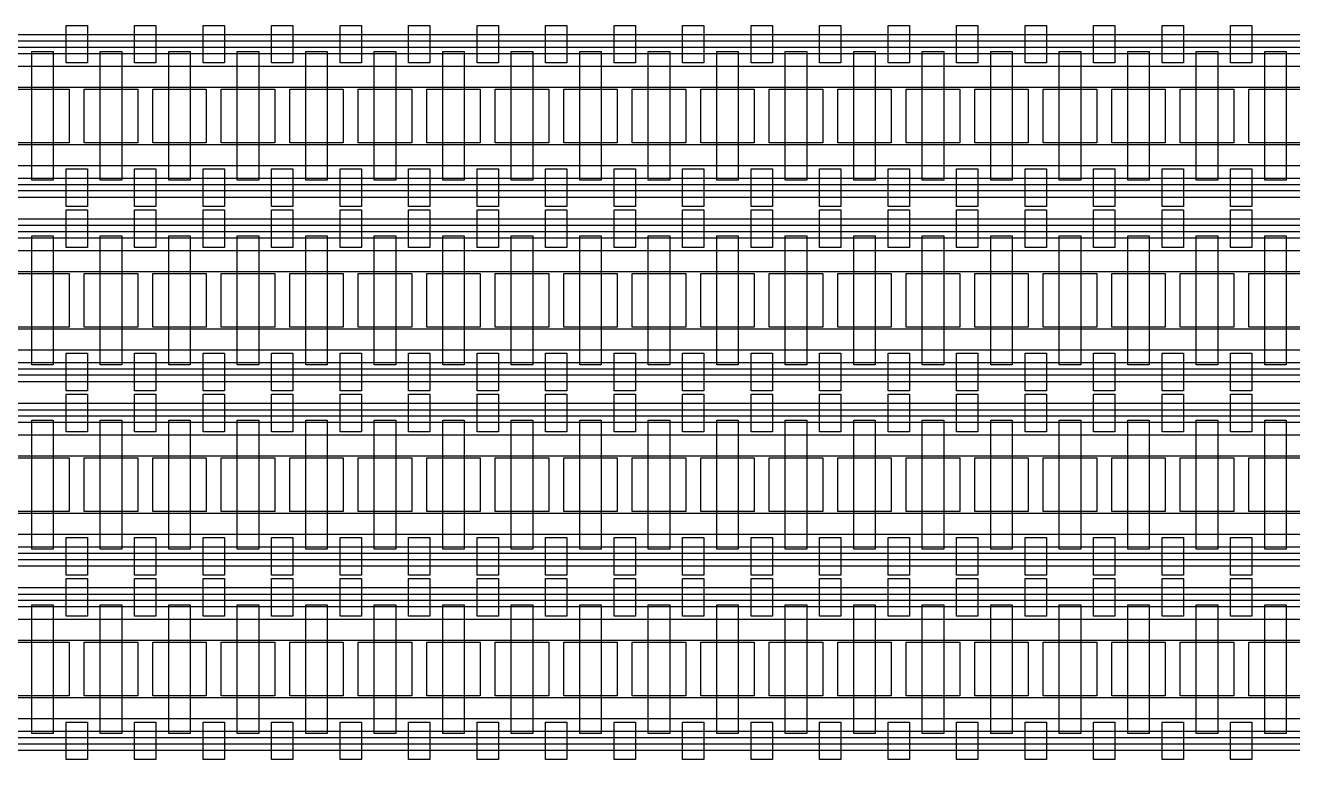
# Model space of a CAD drawing. Extents: x -21765 to 20427, y -6394 to 12870.
# Drawn here: x 2658 to 8578, y 683 to 4111 of the extents above; entities that cross this region are included whole.
import ezdxf

# ---------------------------------------------------------------- set-up
doc = ezdxf.new("R2010")
doc.units = 0
doc.header["$MEASUREMENT"] = 0
doc.layers.add('CONTROL', color=5, linetype='Continuous')
doc.layers.add('FLOW', color=6, linetype='Continuous')

msp = doc.modelspace()

# ---------------------------------------------------------------- linework, layer by layer
at = {"layer": 'CONTROL', "linetype": 'Continuous'}
for points in [[(2847.5, 4110.8), (2947.5, 4110.8), (2947.5, 3935.3), (2847.5, 3935.3), (2847.5, 4110.8)], [(3167.5, 4110.8), (3267.5, 4110.8), (3267.5, 3935.3), (3167.5, 3935.3), (3167.5, 4110.8)], [(3487.5, 4110.8), (3587.5, 4110.8), (3587.5, 3935.3), (3487.5, 3935.3), (3487.5, 4110.8)], [(3807.5, 4110.8), (3907.5, 4110.8), (3907.5, 3935.3), (3807.5, 3935.3), (3807.5, 4110.8)], [(4127.5, 4110.8), (4227.5, 4110.8), (4227.5, 3935.3), (4127.5, 3935.3), (4127.5, 4110.8)], [(4447.5, 4110.8), (4547.5, 4110.8), (4547.5, 3935.3), (4447.5, 3935.3), (4447.5, 4110.8)], [(4767.5, 4110.8), (4867.5, 4110.8), (4867.5, 3935.3), (4767.5, 3935.3), (4767.5, 4110.8)], [(5087.5, 4110.8), (5187.5, 4110.8), (5187.5, 3935.3), (5087.5, 3935.3), (5087.5, 4110.8)], [(5407.5, 4110.8), (5507.5, 4110.8), (5507.5, 3935.3), (5407.5, 3935.3), (5407.5, 4110.8)], [(5727.5, 4110.8), (5827.5, 4110.8), (5827.5, 3935.3), (5727.5, 3935.3), (5727.5, 4110.8)], [(6047.5, 4110.8), (6147.5, 4110.8), (6147.5, 3935.3), (6047.5, 3935.3), (6047.5, 4110.8)], [(6367.5, 4110.8), (6467.5, 4110.8), (6467.5, 3935.3), (6367.5, 3935.3), (6367.5, 4110.8)], [(6687.5, 4110.8), (6787.5, 4110.8), (6787.5, 3935.3), (6687.5, 3935.3), (6687.5, 4110.8)], [(7007.5, 4110.8), (7107.5, 4110.8), (7107.5, 3935.3), (7007.5, 3935.3), (7007.5, 4110.8)], [(7327.5, 4110.8), (7427.5, 4110.8), (7427.5, 3935.3), (7327.5, 3935.3), (7327.5, 4110.8)], [(7647.5, 4110.8), (7747.5, 4110.8), (7747.5, 3935.3), (7647.5, 3935.3), (7647.5, 4110.8)], [(7967.5, 4110.8), (8067.5, 4110.8), (8067.5, 3935.3), (7967.5, 3935.3), (7967.5, 4110.8)], [(8287.5, 4110.8), (8387.5, 4110.8), (8387.5, 3935.3), (8287.5, 3935.3), (8287.5, 4110.8)], [(-1375.2, 4038), (14147.5, 4038), (14147.5, 4008), (-1375.2, 4008), (-1375.2, 4038)], [(14228.4, 3820.5), (-1212.5, 3820.5), (-1212.5, 3920.5), (14228.4, 3920.5), (14228.4, 3820.5)], [(14228.4, 3455.4), (-1212.5, 3455.4), (-1212.5, 3555.4), (14228.4, 3555.4), (14228.4, 3455.4)], [(2847.5, 3440.6), (2947.5, 3440.6), (2947.5, 3265.1), (2847.5, 3265.1), (2847.5, 3440.6)], [(3167.5, 3440.6), (3267.5, 3440.6), (3267.5, 3265.1), (3167.5, 3265.1), (3167.5, 3440.6)], [(3487.5, 3440.6), (3587.5, 3440.6), (3587.5, 3265.1), (3487.5, 3265.1), (3487.5, 3440.6)], [(3807.5, 3440.6), (3907.5, 3440.6), (3907.5, 3265.1), (3807.5, 3265.1), (3807.5, 3440.6)], [(4127.5, 3440.6), (4227.5, 3440.6), (4227.5, 3265.1), (4127.5, 3265.1), (4127.5, 3440.6)], [(4447.5, 3440.6), (4547.5, 3440.6), (4547.5, 3265.1), (4447.5, 3265.1), (4447.5, 3440.6)], [(4767.5, 3440.6), (4867.5, 3440.6), (4867.5, 3265.1), (4767.5, 3265.1), (4767.5, 3440.6)], [(5087.5, 3440.6), (5187.5, 3440.6), (5187.5, 3265.1), (5087.5, 3265.1), (5087.5, 3440.6)], [(5407.5, 3440.6), (5507.5, 3440.6), (5507.5, 3265.1), (5407.5, 3265.1), (5407.5, 3440.6)], [(5727.5, 3440.6), (5827.5, 3440.6), (5827.5, 3265.1), (5727.5, 3265.1), (5727.5, 3440.6)], [(6047.5, 3440.6), (6147.5, 3440.6), (6147.5, 3265.1), (6047.5, 3265.1), (6047.5, 3440.6)], [(6367.5, 3440.6), (6467.5, 3440.6), (6467.5, 3265.1), (6367.5, 3265.1), (6367.5, 3440.6)], [(6687.5, 3440.6), (6787.5, 3440.6), (6787.5, 3265.1), (6687.5, 3265.1), (6687.5, 3440.6)], [(7007.5, 3440.6), (7107.5, 3440.6), (7107.5, 3265.1), (7007.5, 3265.1), (7007.5, 3440.6)], [(7327.5, 3440.6), (7427.5, 3440.6), (7427.5, 3265.1), (7327.5, 3265.1), (7327.5, 3440.6)], [(7647.5, 3440.6), (7747.5, 3440.6), (7747.5, 3265.1), (7647.5, 3265.1), (7647.5, 3440.6)], [(7967.5, 3440.6), (8067.5, 3440.6), (8067.5, 3265.1), (7967.5, 3265.1), (7967.5, 3440.6)], [(8287.5, 3440.6), (8387.5, 3440.6), (8387.5, 3265.1), (8287.5, 3265.1), (8287.5, 3440.6)], [(-1375.2, 3367.9), (14147.5, 3367.9), (14147.5, 3337.9), (-1375.2, 3337.9), (-1375.2, 3367.9)], [(2847.5, 3250.1), (2947.5, 3250.1), (2947.5, 3074.6), (2847.5, 3074.6), (2847.5, 3250.1)], [(3167.5, 3250.1), (3267.5, 3250.1), (3267.5, 3074.6), (3167.5, 3074.6), (3167.5, 3250.1)], [(3487.5, 3250.1), (3587.5, 3250.1), (3587.5, 3074.6), (3487.5, 3074.6), (3487.5, 3250.1)], [(3807.5, 3250.1), (3907.5, 3250.1), (3907.5, 3074.6), (3807.5, 3074.6), (3807.5, 3250.1)], [(4127.5, 3250.1), (4227.5, 3250.1), (4227.5, 3074.6), (4127.5, 3074.6), (4127.5, 3250.1)], [(4447.5, 3250.1), (4547.5, 3250.1), (4547.5, 3074.6), (4447.5, 3074.6), (4447.5, 3250.1)], [(4767.5, 3250.1), (4867.5, 3250.1), (4867.5, 3074.6), (4767.5, 3074.6), (4767.5, 3250.1)], [(5087.5, 3250.1), (5187.5, 3250.1), (5187.5, 3074.6), (5087.5, 3074.6), (5087.5, 3250.1)], [(5407.5, 3250.1), (5507.5, 3250.1), (5507.5, 3074.6), (5407.5, 3074.6), (5407.5, 3250.1)], [(5727.5, 3250.1), (5827.5, 3250.1), (5827.5, 3074.6), (5727.5, 3074.6), (5727.5, 3250.1)], [(6047.5, 3250.1), (6147.5, 3250.1), (6147.5, 3074.6), (6047.5, 3074.6), (6047.5, 3250.1)], [(6367.5, 3250.1), (6467.5, 3250.1), (6467.5, 3074.6), (6367.5, 3074.6), (6367.5, 3250.1)], [(6687.5, 3250.1), (6787.5, 3250.1), (6787.5, 3074.6), (6687.5, 3074.6), (6687.5, 3250.1)], [(7007.5, 3250.1), (7107.5, 3250.1), (7107.5, 3074.6), (7007.5, 3074.6), (7007.5, 3250.1)], [(7327.5, 3250.1), (7427.5, 3250.1), (7427.5, 3074.6), (7327.5, 3074.6), (7327.5, 3250.1)], [(7647.5, 3250.1), (7747.5, 3250.1), (7747.5, 3074.6), (7647.5, 3074.6), (7647.5, 3250.1)], [(7967.5, 3250.1), (8067.5, 3250.1), (8067.5, 3074.6), (7967.5, 3074.6), (7967.5, 3250.1)], [(8287.5, 3250.1), (8387.5, 3250.1), (8387.5, 3074.6), (8287.5, 3074.6), (8287.5, 3250.1)], [(-1375.2, 3177.4), (14147.5, 3177.4), (14147.5, 3147.4), (-1375.2, 3147.4), (-1375.2, 3177.4)], [(14228.4, 2959.9), (-1212.5, 2959.9), (-1212.5, 3059.9), (14228.4, 3059.9), (14228.4, 2959.9)], [(14228.4, 2594.8), (-1212.5, 2594.8), (-1212.5, 2694.8), (14228.4, 2694.8), (14228.4, 2594.8)], [(2847.5, 2580), (2947.5, 2580), (2947.5, 2404.5), (2847.5, 2404.5), (2847.5, 2580)], [(3167.5, 2580), (3267.5, 2580), (3267.5, 2404.5), (3167.5, 2404.5), (3167.5, 2580)], [(3487.5, 2580), (3587.5, 2580), (3587.5, 2404.5), (3487.5, 2404.5), (3487.5, 2580)], [(3807.5, 2580), (3907.5, 2580), (3907.5, 2404.5), (3807.5, 2404.5), (3807.5, 2580)], [(4127.5, 2580), (4227.5, 2580), (4227.5, 2404.5), (4127.5, 2404.5), (4127.5, 2580)], [(4447.5, 2580), (4547.5, 2580), (4547.5, 2404.5), (4447.5, 2404.5), (4447.5, 2580)], [(4767.5, 2580), (4867.5, 2580), (4867.5, 2404.5), (4767.5, 2404.5), (4767.5, 2580)], [(5087.5, 2580), (5187.5, 2580), (5187.5, 2404.5), (5087.5, 2404.5), (5087.5, 2580)], [(5407.5, 2580), (5507.5, 2580), (5507.5, 2404.5), (5407.5, 2404.5), (5407.5, 2580)], [(5727.5, 2580), (5827.5, 2580), (5827.5, 2404.5), (5727.5, 2404.5), (5727.5, 2580)], [(6047.5, 2580), (6147.5, 2580), (6147.5, 2404.5), (6047.5, 2404.5), (6047.5, 2580)], [(6367.5, 2580), (6467.5, 2580), (6467.5, 2404.5), (6367.5, 2404.5), (6367.5, 2580)], [(6687.5, 2580), (6787.5, 2580), (6787.5, 2404.5), (6687.5, 2404.5), (6687.5, 2580)], [(7007.5, 2580), (7107.5, 2580), (7107.5, 2404.5), (7007.5, 2404.5), (7007.5, 2580)], [(7327.5, 2580), (7427.5, 2580), (7427.5, 2404.5), (7327.5, 2404.5), (7327.5, 2580)], [(7647.5, 2580), (7747.5, 2580), (7747.5, 2404.5), (7647.5, 2404.5), (7647.5, 2580)], [(7967.5, 2580), (8067.5, 2580), (8067.5, 2404.5), (7967.5, 2404.5), (7967.5, 2580)], [(8287.5, 2580), (8387.5, 2580), (8387.5, 2404.5), (8287.5, 2404.5), (8287.5, 2580)], [(-1375.2, 2507.2), (14147.5, 2507.2), (14147.5, 2477.2), (-1375.2, 2477.2), (-1375.2, 2507.2)], [(2847.5, 2389.5), (2947.5, 2389.5), (2947.5, 2214), (2847.5, 2214), (2847.5, 2389.5)], [(3167.5, 2389.5), (3267.5, 2389.5), (3267.5, 2214), (3167.5, 2214), (3167.5, 2389.5)], [(3487.5, 2389.5), (3587.5, 2389.5), (3587.5, 2214), (3487.5, 2214), (3487.5, 2389.5)], [(3807.5, 2389.5), (3907.5, 2389.5), (3907.5, 2214), (3807.5, 2214), (3807.5, 2389.5)], [(4127.5, 2389.5), (4227.5, 2389.5), (4227.5, 2214), (4127.5, 2214), (4127.5, 2389.5)], [(4447.5, 2389.5), (4547.5, 2389.5), (4547.5, 2214), (4447.5, 2214), (4447.5, 2389.5)], [(4767.5, 2389.5), (4867.5, 2389.5), (4867.5, 2214), (4767.5, 2214), (4767.5, 2389.5)], [(5087.5, 2389.5), (5187.5, 2389.5), (5187.5, 2214), (5087.5, 2214), (5087.5, 2389.5)], [(5407.5, 2389.5), (5507.5, 2389.5), (5507.5, 2214), (5407.5, 2214), (5407.5, 2389.5)], [(5727.5, 2389.5), (5827.5, 2389.5), (5827.5, 2214), (5727.5, 2214), (5727.5, 2389.5)], [(6047.5, 2389.5), (6147.5, 2389.5), (6147.5, 2214), (6047.5, 2214), (6047.5, 2389.5)], [(6367.5, 2389.5), (6467.5, 2389.5), (6467.5, 2214), (6367.5, 2214), (6367.5, 2389.5)], [(6687.5, 2389.5), (6787.5, 2389.5), (6787.5, 2214), (6687.5, 2214), (6687.5, 2389.5)], [(7007.5, 2389.5), (7107.5, 2389.5), (7107.5, 2214), (7007.5, 2214), (7007.5, 2389.5)], [(7327.5, 2389.5), (7427.5, 2389.5), (7427.5, 2214), (7327.5, 2214), (7327.5, 2389.5)], [(7647.5, 2389.5), (7747.5, 2389.5), (7747.5, 2214), (7647.5, 2214), (7647.5, 2389.5)], [(7967.5, 2389.5), (8067.5, 2389.5), (8067.5, 2214), (7967.5, 2214), (7967.5, 2389.5)], [(8287.5, 2389.5), (8387.5, 2389.5), (8387.5, 2214), (8287.5, 2214), (8287.5, 2389.5)], [(-1375.2, 2316.8), (14147.5, 2316.8), (14147.5, 2286.8), (-1375.2, 2286.8), (-1375.2, 2316.8)], [(14228.4, 2099.2), (-1212.5, 2099.2), (-1212.5, 2199.2), (14228.4, 2199.2), (14228.4, 2099.2)], [(14228.4, 1734.1), (-1212.5, 1734.1), (-1212.5, 1834.1), (14228.4, 1834.1), (14228.4, 1734.1)], [(2847.5, 1719.4), (2947.5, 1719.4), (2947.5, 1543.9), (2847.5, 1543.9), (2847.5, 1719.4)], [(3167.5, 1719.4), (3267.5, 1719.4), (3267.5, 1543.9), (3167.5, 1543.9), (3167.5, 1719.4)], [(3487.5, 1719.4), (3587.5, 1719.4), (3587.5, 1543.9), (3487.5, 1543.9), (3487.5, 1719.4)], [(3807.5, 1719.4), (3907.5, 1719.4), (3907.5, 1543.9), (3807.5, 1543.9), (3807.5, 1719.4)], [(4127.5, 1719.4), (4227.5, 1719.4), (4227.5, 1543.9), (4127.5, 1543.9), (4127.5, 1719.4)], [(4447.5, 1719.4), (4547.5, 1719.4), (4547.5, 1543.9), (4447.5, 1543.9), (4447.5, 1719.4)], [(4767.5, 1719.4), (4867.5, 1719.4), (4867.5, 1543.9), (4767.5, 1543.9), (4767.5, 1719.4)], [(5087.5, 1719.4), (5187.5, 1719.4), (5187.5, 1543.9), (5087.5, 1543.9), (5087.5, 1719.4)], [(5407.5, 1719.4), (5507.5, 1719.4), (5507.5, 1543.9), (5407.5, 1543.9), (5407.5, 1719.4)], [(5727.5, 1719.4), (5827.5, 1719.4), (5827.5, 1543.9), (5727.5, 1543.9), (5727.5, 1719.4)], [(6047.5, 1719.4), (6147.5, 1719.4), (6147.5, 1543.9), (6047.5, 1543.9), (6047.5, 1719.4)], [(6367.5, 1719.4), (6467.5, 1719.4), (6467.5, 1543.9), (6367.5, 1543.9), (6367.5, 1719.4)], [(6687.5, 1719.4), (6787.5, 1719.4), (6787.5, 1543.9), (6687.5, 1543.9), (6687.5, 1719.4)], [(7007.5, 1719.4), (7107.5, 1719.4), (7107.5, 1543.9), (7007.5, 1543.9), (7007.5, 1719.4)], [(7327.5, 1719.4), (7427.5, 1719.4), (7427.5, 1543.9), (7327.5, 1543.9), (7327.5, 1719.4)], [(7647.5, 1719.4), (7747.5, 1719.4), (7747.5, 1543.9), (7647.5, 1543.9), (7647.5, 1719.4)], [(7967.5, 1719.4), (8067.5, 1719.4), (8067.5, 1543.9), (7967.5, 1543.9), (7967.5, 1719.4)], [(8287.5, 1719.4), (8387.5, 1719.4), (8387.5, 1543.9), (8287.5, 1543.9), (8287.5, 1719.4)], [(-1375.2, 1646.6), (14147.5, 1646.6), (14147.5, 1616.6), (-1375.2, 1616.6), (-1375.2, 1646.6)], [(2847.5, 1528.9), (2947.5, 1528.9), (2947.5, 1353.4), (2847.5, 1353.4), (2847.5, 1528.9)], [(3167.5, 1528.9), (3267.5, 1528.9), (3267.5, 1353.4), (3167.5, 1353.4), (3167.5, 1528.9)], [(3487.5, 1528.9), (3587.5, 1528.9), (3587.5, 1353.4), (3487.5, 1353.4), (3487.5, 1528.9)], [(3807.5, 1528.9), (3907.5, 1528.9), (3907.5, 1353.4), (3807.5, 1353.4), (3807.5, 1528.9)], [(4127.5, 1528.9), (4227.5, 1528.9), (4227.5, 1353.4), (4127.5, 1353.4), (4127.5, 1528.9)], [(4447.5, 1528.9), (4547.5, 1528.9), (4547.5, 1353.4), (4447.5, 1353.4), (4447.5, 1528.9)], [(4767.5, 1528.9), (4867.5, 1528.9), (4867.5, 1353.4), (4767.5, 1353.4), (4767.5, 1528.9)], [(5087.5, 1528.9), (5187.5, 1528.9), (5187.5, 1353.4), (5087.5, 1353.4), (5087.5, 1528.9)], [(5407.5, 1528.9), (5507.5, 1528.9), (5507.5, 1353.4), (5407.5, 1353.4), (5407.5, 1528.9)], [(5727.5, 1528.9), (5827.5, 1528.9), (5827.5, 1353.4), (5727.5, 1353.4), (5727.5, 1528.9)], [(6047.5, 1528.9), (6147.5, 1528.9), (6147.5, 1353.4), (6047.5, 1353.4), (6047.5, 1528.9)], [(6367.5, 1528.9), (6467.5, 1528.9), (6467.5, 1353.4), (6367.5, 1353.4), (6367.5, 1528.9)], [(6687.5, 1528.9), (6787.5, 1528.9), (6787.5, 1353.4), (6687.5, 1353.4), (6687.5, 1528.9)], [(7007.5, 1528.9), (7107.5, 1528.9), (7107.5, 1353.4), (7007.5, 1353.4), (7007.5, 1528.9)], [(7327.5, 1528.9), (7427.5, 1528.9), (7427.5, 1353.4), (7327.5, 1353.4), (7327.5, 1528.9)], [(7647.5, 1528.9), (7747.5, 1528.9), (7747.5, 1353.4), (7647.5, 1353.4), (7647.5, 1528.9)], [(7967.5, 1528.9), (8067.5, 1528.9), (8067.5, 1353.4), (7967.5, 1353.4), (7967.5, 1528.9)], [(8287.5, 1528.9), (8387.5, 1528.9), (8387.5, 1353.4), (8287.5, 1353.4), (8287.5, 1528.9)], [(-1375.2, 1456.1), (14147.5, 1456.1), (14147.5, 1426.1), (-1375.2, 1426.1), (-1375.2, 1456.1)], [(14228.4, 1238.6), (-1212.5, 1238.6), (-1212.5, 1338.6), (14228.4, 1338.6), (14228.4, 1238.6)], [(14228.4, 873.5), (-1212.5, 873.5), (-1212.5, 973.5), (14228.4, 973.5), (14228.4, 873.5)], [(2847.5, 858.7), (2947.5, 858.7), (2947.5, 683.2), (2847.5, 683.2), (2847.5, 858.7)], [(3167.5, 858.7), (3267.5, 858.7), (3267.5, 683.2), (3167.5, 683.2), (3167.5, 858.7)], [(3487.5, 858.7), (3587.5, 858.7), (3587.5, 683.2), (3487.5, 683.2), (3487.5, 858.7)], [(3807.5, 858.7), (3907.5, 858.7), (3907.5, 683.2), (3807.5, 683.2), (3807.5, 858.7)], [(4127.5, 858.7), (4227.5, 858.7), (4227.5, 683.2), (4127.5, 683.2), (4127.5, 858.7)], [(4447.5, 858.7), (4547.5, 858.7), (4547.5, 683.2), (4447.5, 683.2), (4447.5, 858.7)], [(4767.5, 858.7), (4867.5, 858.7), (4867.5, 683.2), (4767.5, 683.2), (4767.5, 858.7)], [(5087.5, 858.7), (5187.5, 858.7), (5187.5, 683.2), (5087.5, 683.2), (5087.5, 858.7)], [(5407.5, 858.7), (5507.5, 858.7), (5507.5, 683.2), (5407.5, 683.2), (5407.5, 858.7)], [(5727.5, 858.7), (5827.5, 858.7), (5827.5, 683.2), (5727.5, 683.2), (5727.5, 858.7)], [(6047.5, 858.7), (6147.5, 858.7), (6147.5, 683.2), (6047.5, 683.2), (6047.5, 858.7)], [(6367.5, 858.7), (6467.5, 858.7), (6467.5, 683.2), (6367.5, 683.2), (6367.5, 858.7)], [(6687.5, 858.7), (6787.5, 858.7), (6787.5, 683.2), (6687.5, 683.2), (6687.5, 858.7)], [(7007.5, 858.7), (7107.5, 858.7), (7107.5, 683.2), (7007.5, 683.2), (7007.5, 858.7)], [(7327.5, 858.7), (7427.5, 858.7), (7427.5, 683.2), (7327.5, 683.2), (7327.5, 858.7)], [(7647.5, 858.7), (7747.5, 858.7), (7747.5, 683.2), (7647.5, 683.2), (7647.5, 858.7)], [(7967.5, 858.7), (8067.5, 858.7), (8067.5, 683.2), (7967.5, 683.2), (7967.5, 858.7)], [(8287.5, 858.7), (8387.5, 858.7), (8387.5, 683.2), (8287.5, 683.2), (8287.5, 858.7)], [(-3300.5, 786), (14147.5, 786), (14147.5, 756), (-3300.5, 756), (-3300.5, 786)]]:
    msp.add_lwpolyline(points, close=True, dxfattribs=at)
at = {"layer": 'FLOW', "linetype": 'Continuous'}
for points in [[(-1663.4, 4068), (14508.3, 4068), (14508.3, 3978), (-1663.4, 3978), (-1663.4, 4068)], [(2687.5, 3988.5), (2787.5, 3988.5), (2787.5, 3387.4), (2687.5, 3387.4), (2687.5, 3988.5)], [(3007.5, 3988.5), (3107.5, 3988.5), (3107.5, 3387.4), (3007.5, 3387.4), (3007.5, 3988.5)], [(3327.5, 3988.5), (3427.5, 3988.5), (3427.5, 3387.4), (3327.5, 3387.4), (3327.5, 3988.5)], [(3647.5, 3988.5), (3747.5, 3988.5), (3747.5, 3387.4), (3647.5, 3387.4), (3647.5, 3988.5)], [(3967.5, 3988.5), (4067.5, 3988.5), (4067.5, 3387.4), (3967.5, 3387.4), (3967.5, 3988.5)], [(4287.5, 3988.5), (4387.5, 3988.5), (4387.5, 3387.4), (4287.5, 3387.4), (4287.5, 3988.5)], [(4607.5, 3988.5), (4707.5, 3988.5), (4707.5, 3387.4), (4607.5, 3387.4), (4607.5, 3988.5)], [(4927.5, 3988.5), (5027.5, 3988.5), (5027.5, 3387.4), (4927.5, 3387.4), (4927.5, 3988.5)], [(5247.5, 3988.5), (5347.5, 3988.5), (5347.5, 3387.4), (5247.5, 3387.4), (5247.5, 3988.5)], [(5567.5, 3988.5), (5667.5, 3988.5), (5667.5, 3387.4), (5567.5, 3387.4), (5567.5, 3988.5)], [(5887.5, 3988.5), (5987.5, 3988.5), (5987.5, 3387.4), (5887.5, 3387.4), (5887.5, 3988.5)], [(6207.5, 3988.5), (6307.5, 3988.5), (6307.5, 3387.4), (6207.5, 3387.4), (6207.5, 3988.5)], [(6527.5, 3988.5), (6627.5, 3988.5), (6627.5, 3387.4), (6527.5, 3387.4), (6527.5, 3988.5)], [(6847.5, 3988.5), (6947.5, 3988.5), (6947.5, 3387.4), (6847.5, 3387.4), (6847.5, 3988.5)], [(7167.5, 3988.5), (7267.5, 3988.5), (7267.5, 3387.4), (7167.5, 3387.4), (7167.5, 3988.5)], [(7487.5, 3988.5), (7587.5, 3988.5), (7587.5, 3387.4), (7487.5, 3387.4), (7487.5, 3988.5)], [(7807.5, 3988.5), (7907.5, 3988.5), (7907.5, 3387.4), (7807.5, 3387.4), (7807.5, 3988.5)], [(8127.5, 3988.5), (8227.5, 3988.5), (8227.5, 3387.4), (8127.5, 3387.4), (8127.5, 3988.5)], [(8447.5, 3988.5), (8547.5, 3988.5), (8547.5, 3387.4), (8447.5, 3387.4), (8447.5, 3988.5)], [(2612.5, 3813), (2862.5, 3813), (2862.5, 3563), (2612.5, 3563), (2612.5, 3813)], [(2932.5, 3813), (3182.5, 3813), (3182.5, 3563), (2932.5, 3563), (2932.5, 3813)], [(3252.5, 3813), (3502.5, 3813), (3502.5, 3563), (3252.5, 3563), (3252.5, 3813)], [(3572.5, 3813), (3822.5, 3813), (3822.5, 3563), (3572.5, 3563), (3572.5, 3813)], [(3892.5, 3813), (4142.5, 3813), (4142.5, 3563), (3892.5, 3563), (3892.5, 3813)], [(4212.5, 3813), (4462.5, 3813), (4462.5, 3563), (4212.5, 3563), (4212.5, 3813)], [(4532.5, 3813), (4782.5, 3813), (4782.5, 3563), (4532.5, 3563), (4532.5, 3813)], [(4852.5, 3813), (5102.5, 3813), (5102.5, 3563), (4852.5, 3563), (4852.5, 3813)], [(5172.5, 3813), (5422.5, 3813), (5422.5, 3563), (5172.5, 3563), (5172.5, 3813)], [(5492.5, 3813), (5742.5, 3813), (5742.5, 3563), (5492.5, 3563), (5492.5, 3813)], [(5812.5, 3813), (6062.5, 3813), (6062.5, 3563), (5812.5, 3563), (5812.5, 3813)], [(6132.5, 3813), (6382.5, 3813), (6382.5, 3563), (6132.5, 3563), (6132.5, 3813)], [(6452.5, 3813), (6702.5, 3813), (6702.5, 3563), (6452.5, 3563), (6452.5, 3813)], [(6772.5, 3813), (7022.5, 3813), (7022.5, 3563), (6772.5, 3563), (6772.5, 3813)], [(7092.5, 3813), (7342.5, 3813), (7342.5, 3563), (7092.5, 3563), (7092.5, 3813)], [(7412.5, 3813), (7662.5, 3813), (7662.5, 3563), (7412.5, 3563), (7412.5, 3813)], [(7732.5, 3813), (7982.5, 3813), (7982.5, 3563), (7732.5, 3563), (7732.5, 3813)], [(8052.5, 3813), (8302.5, 3813), (8302.5, 3563), (8052.5, 3563), (8052.5, 3813)], [(8372.5, 3813), (8622.5, 3813), (8622.5, 3563), (8372.5, 3563), (8372.5, 3813)], [(-1663.4, 3397.9), (14508.3, 3397.9), (14508.3, 3307.9), (-1663.4, 3307.9), (-1663.4, 3397.9)], [(-1663.4, 3207.4), (14508.3, 3207.4), (14508.3, 3117.4), (-1663.4, 3117.4), (-1663.4, 3207.4)], [(2687.5, 3127.8), (2787.5, 3127.8), (2787.5, 2526.8), (2687.5, 2526.8), (2687.5, 3127.8)], [(3007.5, 3127.8), (3107.5, 3127.8), (3107.5, 2526.8), (3007.5, 2526.8), (3007.5, 3127.8)], [(3327.5, 3127.8), (3427.5, 3127.8), (3427.5, 2526.8), (3327.5, 2526.8), (3327.5, 3127.8)], [(3647.5, 3127.8), (3747.5, 3127.8), (3747.5, 2526.8), (3647.5, 2526.8), (3647.5, 3127.8)], [(3967.5, 3127.8), (4067.5, 3127.8), (4067.5, 2526.8), (3967.5, 2526.8), (3967.5, 3127.8)], [(4287.5, 3127.8), (4387.5, 3127.8), (4387.5, 2526.8), (4287.5, 2526.8), (4287.5, 3127.8)], [(4607.5, 3127.8), (4707.5, 3127.8), (4707.5, 2526.8), (4607.5, 2526.8), (4607.5, 3127.8)], [(4927.5, 3127.8), (5027.5, 3127.8), (5027.5, 2526.8), (4927.5, 2526.8), (4927.5, 3127.8)], [(5247.5, 3127.8), (5347.5, 3127.8), (5347.5, 2526.8), (5247.5, 2526.8), (5247.5, 3127.8)], [(5567.5, 3127.8), (5667.5, 3127.8), (5667.5, 2526.8), (5567.5, 2526.8), (5567.5, 3127.8)], [(5887.5, 3127.8), (5987.5, 3127.8), (5987.5, 2526.8), (5887.5, 2526.8), (5887.5, 3127.8)], [(6207.5, 3127.8), (6307.5, 3127.8), (6307.5, 2526.8), (6207.5, 2526.8), (6207.5, 3127.8)], [(6527.5, 3127.8), (6627.5, 3127.8), (6627.5, 2526.8), (6527.5, 2526.8), (6527.5, 3127.8)], [(6847.5, 3127.8), (6947.5, 3127.8), (6947.5, 2526.8), (6847.5, 2526.8), (6847.5, 3127.8)], [(7167.5, 3127.8), (7267.5, 3127.8), (7267.5, 2526.8), (7167.5, 2526.8), (7167.5, 3127.8)], [(7487.5, 3127.8), (7587.5, 3127.8), (7587.5, 2526.8), (7487.5, 2526.8), (7487.5, 3127.8)], [(7807.5, 3127.8), (7907.5, 3127.8), (7907.5, 2526.8), (7807.5, 2526.8), (7807.5, 3127.8)], [(8127.5, 3127.8), (8227.5, 3127.8), (8227.5, 2526.8), (8127.5, 2526.8), (8127.5, 3127.8)], [(8447.5, 3127.8), (8547.5, 3127.8), (8547.5, 2526.8), (8447.5, 2526.8), (8447.5, 3127.8)], [(2612.5, 2952.3), (2862.5, 2952.3), (2862.5, 2702.3), (2612.5, 2702.3), (2612.5, 2952.3)], [(2932.5, 2952.3), (3182.5, 2952.3), (3182.5, 2702.3), (2932.5, 2702.3), (2932.5, 2952.3)], [(3252.5, 2952.3), (3502.5, 2952.3), (3502.5, 2702.3), (3252.5, 2702.3), (3252.5, 2952.3)], [(3572.5, 2952.3), (3822.5, 2952.3), (3822.5, 2702.3), (3572.5, 2702.3), (3572.5, 2952.3)], [(3892.5, 2952.3), (4142.5, 2952.3), (4142.5, 2702.3), (3892.5, 2702.3), (3892.5, 2952.3)], [(4212.5, 2952.3), (4462.5, 2952.3), (4462.5, 2702.3), (4212.5, 2702.3), (4212.5, 2952.3)], [(4532.5, 2952.3), (4782.5, 2952.3), (4782.5, 2702.3), (4532.5, 2702.3), (4532.5, 2952.3)], [(4852.5, 2952.3), (5102.5, 2952.3), (5102.5, 2702.3), (4852.5, 2702.3), (4852.5, 2952.3)], [(5172.5, 2952.3), (5422.5, 2952.3), (5422.5, 2702.3), (5172.5, 2702.3), (5172.5, 2952.3)], [(5492.5, 2952.3), (5742.5, 2952.3), (5742.5, 2702.3), (5492.5, 2702.3), (5492.5, 2952.3)], [(5812.5, 2952.3), (6062.5, 2952.3), (6062.5, 2702.3), (5812.5, 2702.3), (5812.5, 2952.3)], [(6132.5, 2952.3), (6382.5, 2952.3), (6382.5, 2702.3), (6132.5, 2702.3), (6132.5, 2952.3)], [(6452.5, 2952.3), (6702.5, 2952.3), (6702.5, 2702.3), (6452.5, 2702.3), (6452.5, 2952.3)], [(6772.5, 2952.3), (7022.5, 2952.3), (7022.5, 2702.3), (6772.5, 2702.3), (6772.5, 2952.3)], [(7092.5, 2952.3), (7342.5, 2952.3), (7342.5, 2702.3), (7092.5, 2702.3), (7092.5, 2952.3)], [(7412.5, 2952.3), (7662.5, 2952.3), (7662.5, 2702.3), (7412.5, 2702.3), (7412.5, 2952.3)], [(7732.5, 2952.3), (7982.5, 2952.3), (7982.5, 2702.3), (7732.5, 2702.3), (7732.5, 2952.3)], [(8052.5, 2952.3), (8302.5, 2952.3), (8302.5, 2702.3), (8052.5, 2702.3), (8052.5, 2952.3)], [(8372.5, 2952.3), (8622.5, 2952.3), (8622.5, 2702.3), (8372.5, 2702.3), (8372.5, 2952.3)], [(-1663.4, 2537.3), (14508.3, 2537.3), (14508.3, 2447.2), (-1663.4, 2447.2), (-1663.4, 2537.3)], [(-1663.4, 2346.8), (14508.3, 2346.8), (14508.3, 2256.7), (-1663.4, 2256.7), (-1663.4, 2346.8)], [(2687.5, 2267.2), (2787.5, 2267.2), (2787.5, 1666.1), (2687.5, 1666.1), (2687.5, 2267.2)], [(3007.5, 2267.2), (3107.5, 2267.2), (3107.5, 1666.1), (3007.5, 1666.1), (3007.5, 2267.2)], [(3327.5, 2267.2), (3427.5, 2267.2), (3427.5, 1666.1), (3327.5, 1666.1), (3327.5, 2267.2)], [(3647.5, 2267.2), (3747.5, 2267.2), (3747.5, 1666.1), (3647.5, 1666.1), (3647.5, 2267.2)], [(3967.5, 2267.2), (4067.5, 2267.2), (4067.5, 1666.1), (3967.5, 1666.1), (3967.5, 2267.2)], [(4287.5, 2267.2), (4387.5, 2267.2), (4387.5, 1666.1), (4287.5, 1666.1), (4287.5, 2267.2)], [(4607.5, 2267.2), (4707.5, 2267.2), (4707.5, 1666.1), (4607.5, 1666.1), (4607.5, 2267.2)], [(4927.5, 2267.2), (5027.5, 2267.2), (5027.5, 1666.1), (4927.5, 1666.1), (4927.5, 2267.2)], [(5247.5, 2267.2), (5347.5, 2267.2), (5347.5, 1666.1), (5247.5, 1666.1), (5247.5, 2267.2)], [(5567.5, 2267.2), (5667.5, 2267.2), (5667.5, 1666.1), (5567.5, 1666.1), (5567.5, 2267.2)], [(5887.5, 2267.2), (5987.5, 2267.2), (5987.5, 1666.1), (5887.5, 1666.1), (5887.5, 2267.2)], [(6207.5, 2267.2), (6307.5, 2267.2), (6307.5, 1666.1), (6207.5, 1666.1), (6207.5, 2267.2)], [(6527.5, 2267.2), (6627.5, 2267.2), (6627.5, 1666.1), (6527.5, 1666.1), (6527.5, 2267.2)], [(6847.5, 2267.2), (6947.5, 2267.2), (6947.5, 1666.1), (6847.5, 1666.1), (6847.5, 2267.2)], [(7167.5, 2267.2), (7267.5, 2267.2), (7267.5, 1666.1), (7167.5, 1666.1), (7167.5, 2267.2)], [(7487.5, 2267.2), (7587.5, 2267.2), (7587.5, 1666.1), (7487.5, 1666.1), (7487.5, 2267.2)], [(7807.5, 2267.2), (7907.5, 2267.2), (7907.5, 1666.1), (7807.5, 1666.1), (7807.5, 2267.2)], [(8127.5, 2267.2), (8227.5, 2267.2), (8227.5, 1666.1), (8127.5, 1666.1), (8127.5, 2267.2)], [(8447.5, 2267.2), (8547.5, 2267.2), (8547.5, 1666.1), (8447.5, 1666.1), (8447.5, 2267.2)], [(2612.5, 2091.7), (2862.5, 2091.7), (2862.5, 1841.7), (2612.5, 1841.7), (2612.5, 2091.7)], [(2932.5, 2091.7), (3182.5, 2091.7), (3182.5, 1841.7), (2932.5, 1841.7), (2932.5, 2091.7)], [(3252.5, 2091.7), (3502.5, 2091.7), (3502.5, 1841.7), (3252.5, 1841.7), (3252.5, 2091.7)], [(3572.5, 2091.7), (3822.5, 2091.7), (3822.5, 1841.7), (3572.5, 1841.7), (3572.5, 2091.7)], [(3892.5, 2091.7), (4142.5, 2091.7), (4142.5, 1841.7), (3892.5, 1841.7), (3892.5, 2091.7)], [(4212.5, 2091.7), (4462.5, 2091.7), (4462.5, 1841.7), (4212.5, 1841.7), (4212.5, 2091.7)], [(4532.5, 2091.7), (4782.5, 2091.7), (4782.5, 1841.7), (4532.5, 1841.7), (4532.5, 2091.7)], [(4852.5, 2091.7), (5102.5, 2091.7), (5102.5, 1841.7), (4852.5, 1841.7), (4852.5, 2091.7)], [(5172.5, 2091.7), (5422.5, 2091.7), (5422.5, 1841.7), (5172.5, 1841.7), (5172.5, 2091.7)], [(5492.5, 2091.7), (5742.5, 2091.7), (5742.5, 1841.7), (5492.5, 1841.7), (5492.5, 2091.7)], [(5812.5, 2091.7), (6062.5, 2091.7), (6062.5, 1841.7), (5812.5, 1841.7), (5812.5, 2091.7)], [(6132.5, 2091.7), (6382.5, 2091.7), (6382.5, 1841.7), (6132.5, 1841.7), (6132.5, 2091.7)], [(6452.5, 2091.7), (6702.5, 2091.7), (6702.5, 1841.7), (6452.5, 1841.7), (6452.5, 2091.7)], [(6772.5, 2091.7), (7022.5, 2091.7), (7022.5, 1841.7), (6772.5, 1841.7), (6772.5, 2091.7)], [(7092.5, 2091.7), (7342.5, 2091.7), (7342.5, 1841.7), (7092.5, 1841.7), (7092.5, 2091.7)], [(7412.5, 2091.7), (7662.5, 2091.7), (7662.5, 1841.7), (7412.5, 1841.7), (7412.5, 2091.7)], [(7732.5, 2091.7), (7982.5, 2091.7), (7982.5, 1841.7), (7732.5, 1841.7), (7732.5, 2091.7)], [(8052.5, 2091.7), (8302.5, 2091.7), (8302.5, 1841.7), (8052.5, 1841.7), (8052.5, 2091.7)], [(8372.5, 2091.7), (8622.5, 2091.7), (8622.5, 1841.7), (8372.5, 1841.7), (8372.5, 2091.7)], [(-1663.4, 1676.6), (14508.3, 1676.6), (14508.3, 1586.6), (-1663.4, 1586.6), (-1663.4, 1676.6)], [(-1663.4, 1486.1), (14508.3, 1486.1), (14508.3, 1396.1), (-1663.4, 1396.1), (-1663.4, 1486.1)], [(2687.5, 1406.6), (2787.5, 1406.6), (2787.5, 805.5), (2687.5, 805.5), (2687.5, 1406.6)], [(3007.5, 1406.6), (3107.5, 1406.6), (3107.5, 805.5), (3007.5, 805.5), (3007.5, 1406.6)], [(3327.5, 1406.6), (3427.5, 1406.6), (3427.5, 805.5), (3327.5, 805.5), (3327.5, 1406.6)], [(3647.5, 1406.6), (3747.5, 1406.6), (3747.5, 805.5), (3647.5, 805.5), (3647.5, 1406.6)], [(3967.5, 1406.6), (4067.5, 1406.6), (4067.5, 805.5), (3967.5, 805.5), (3967.5, 1406.6)], [(4287.5, 1406.6), (4387.5, 1406.6), (4387.5, 805.5), (4287.5, 805.5), (4287.5, 1406.6)], [(4607.5, 1406.6), (4707.5, 1406.6), (4707.5, 805.5), (4607.5, 805.5), (4607.5, 1406.6)], [(4927.5, 1406.6), (5027.5, 1406.6), (5027.5, 805.5), (4927.5, 805.5), (4927.5, 1406.6)], [(5247.5, 1406.6), (5347.5, 1406.6), (5347.5, 805.5), (5247.5, 805.5), (5247.5, 1406.6)], [(5567.5, 1406.6), (5667.5, 1406.6), (5667.5, 805.5), (5567.5, 805.5), (5567.5, 1406.6)], [(5887.5, 1406.6), (5987.5, 1406.6), (5987.5, 805.5), (5887.5, 805.5), (5887.5, 1406.6)], [(6207.5, 1406.6), (6307.5, 1406.6), (6307.5, 805.5), (6207.5, 805.5), (6207.5, 1406.6)], [(6527.5, 1406.6), (6627.5, 1406.6), (6627.5, 805.5), (6527.5, 805.5), (6527.5, 1406.6)], [(6847.5, 1406.6), (6947.5, 1406.6), (6947.5, 805.5), (6847.5, 805.5), (6847.5, 1406.6)], [(7167.5, 1406.6), (7267.5, 1406.6), (7267.5, 805.5), (7167.5, 805.5), (7167.5, 1406.6)], [(7487.5, 1406.6), (7587.5, 1406.6), (7587.5, 805.5), (7487.5, 805.5), (7487.5, 1406.6)], [(7807.5, 1406.6), (7907.5, 1406.6), (7907.5, 805.5), (7807.5, 805.5), (7807.5, 1406.6)], [(8127.5, 1406.6), (8227.5, 1406.6), (8227.5, 805.5), (8127.5, 805.5), (8127.5, 1406.6)], [(8447.5, 1406.6), (8547.5, 1406.6), (8547.5, 805.5), (8447.5, 805.5), (8447.5, 1406.6)], [(2612.5, 1231), (2862.5, 1231), (2862.5, 981), (2612.5, 981), (2612.5, 1231)], [(2932.5, 1231), (3182.5, 1231), (3182.5, 981), (2932.5, 981), (2932.5, 1231)], [(3252.5, 1231), (3502.5, 1231), (3502.5, 981), (3252.5, 981), (3252.5, 1231)], [(3572.5, 1231), (3822.5, 1231), (3822.5, 981), (3572.5, 981), (3572.5, 1231)], [(3892.5, 1231), (4142.5, 1231), (4142.5, 981), (3892.5, 981), (3892.5, 1231)], [(4212.5, 1231), (4462.5, 1231), (4462.5, 981), (4212.5, 981), (4212.5, 1231)], [(4532.5, 1231), (4782.5, 1231), (4782.5, 981), (4532.5, 981), (4532.5, 1231)], [(4852.5, 1231), (5102.5, 1231), (5102.5, 981), (4852.5, 981), (4852.5, 1231)], [(5172.5, 1231), (5422.5, 1231), (5422.5, 981), (5172.5, 981), (5172.5, 1231)], [(5492.5, 1231), (5742.5, 1231), (5742.5, 981), (5492.5, 981), (5492.5, 1231)], [(5812.5, 1231), (6062.5, 1231), (6062.5, 981), (5812.5, 981), (5812.5, 1231)], [(6132.5, 1231), (6382.5, 1231), (6382.5, 981), (6132.5, 981), (6132.5, 1231)], [(6452.5, 1231), (6702.5, 1231), (6702.5, 981), (6452.5, 981), (6452.5, 1231)], [(6772.5, 1231), (7022.5, 1231), (7022.5, 981), (6772.5, 981), (6772.5, 1231)], [(7092.5, 1231), (7342.5, 1231), (7342.5, 981), (7092.5, 981), (7092.5, 1231)], [(7412.5, 1231), (7662.5, 1231), (7662.5, 981), (7412.5, 981), (7412.5, 1231)], [(7732.5, 1231), (7982.5, 1231), (7982.5, 981), (7732.5, 981), (7732.5, 1231)], [(8052.5, 1231), (8302.5, 1231), (8302.5, 981), (8052.5, 981), (8052.5, 1231)], [(8372.5, 1231), (8622.5, 1231), (8622.5, 981), (8372.5, 981), (8372.5, 1231)], [(-1663.4, 816), (14508.3, 816), (14508.3, 726), (-1663.4, 726), (-1663.4, 816)]]:
    msp.add_lwpolyline(points, close=True, dxfattribs=at)

doc.saveas('drawing.dxf')
